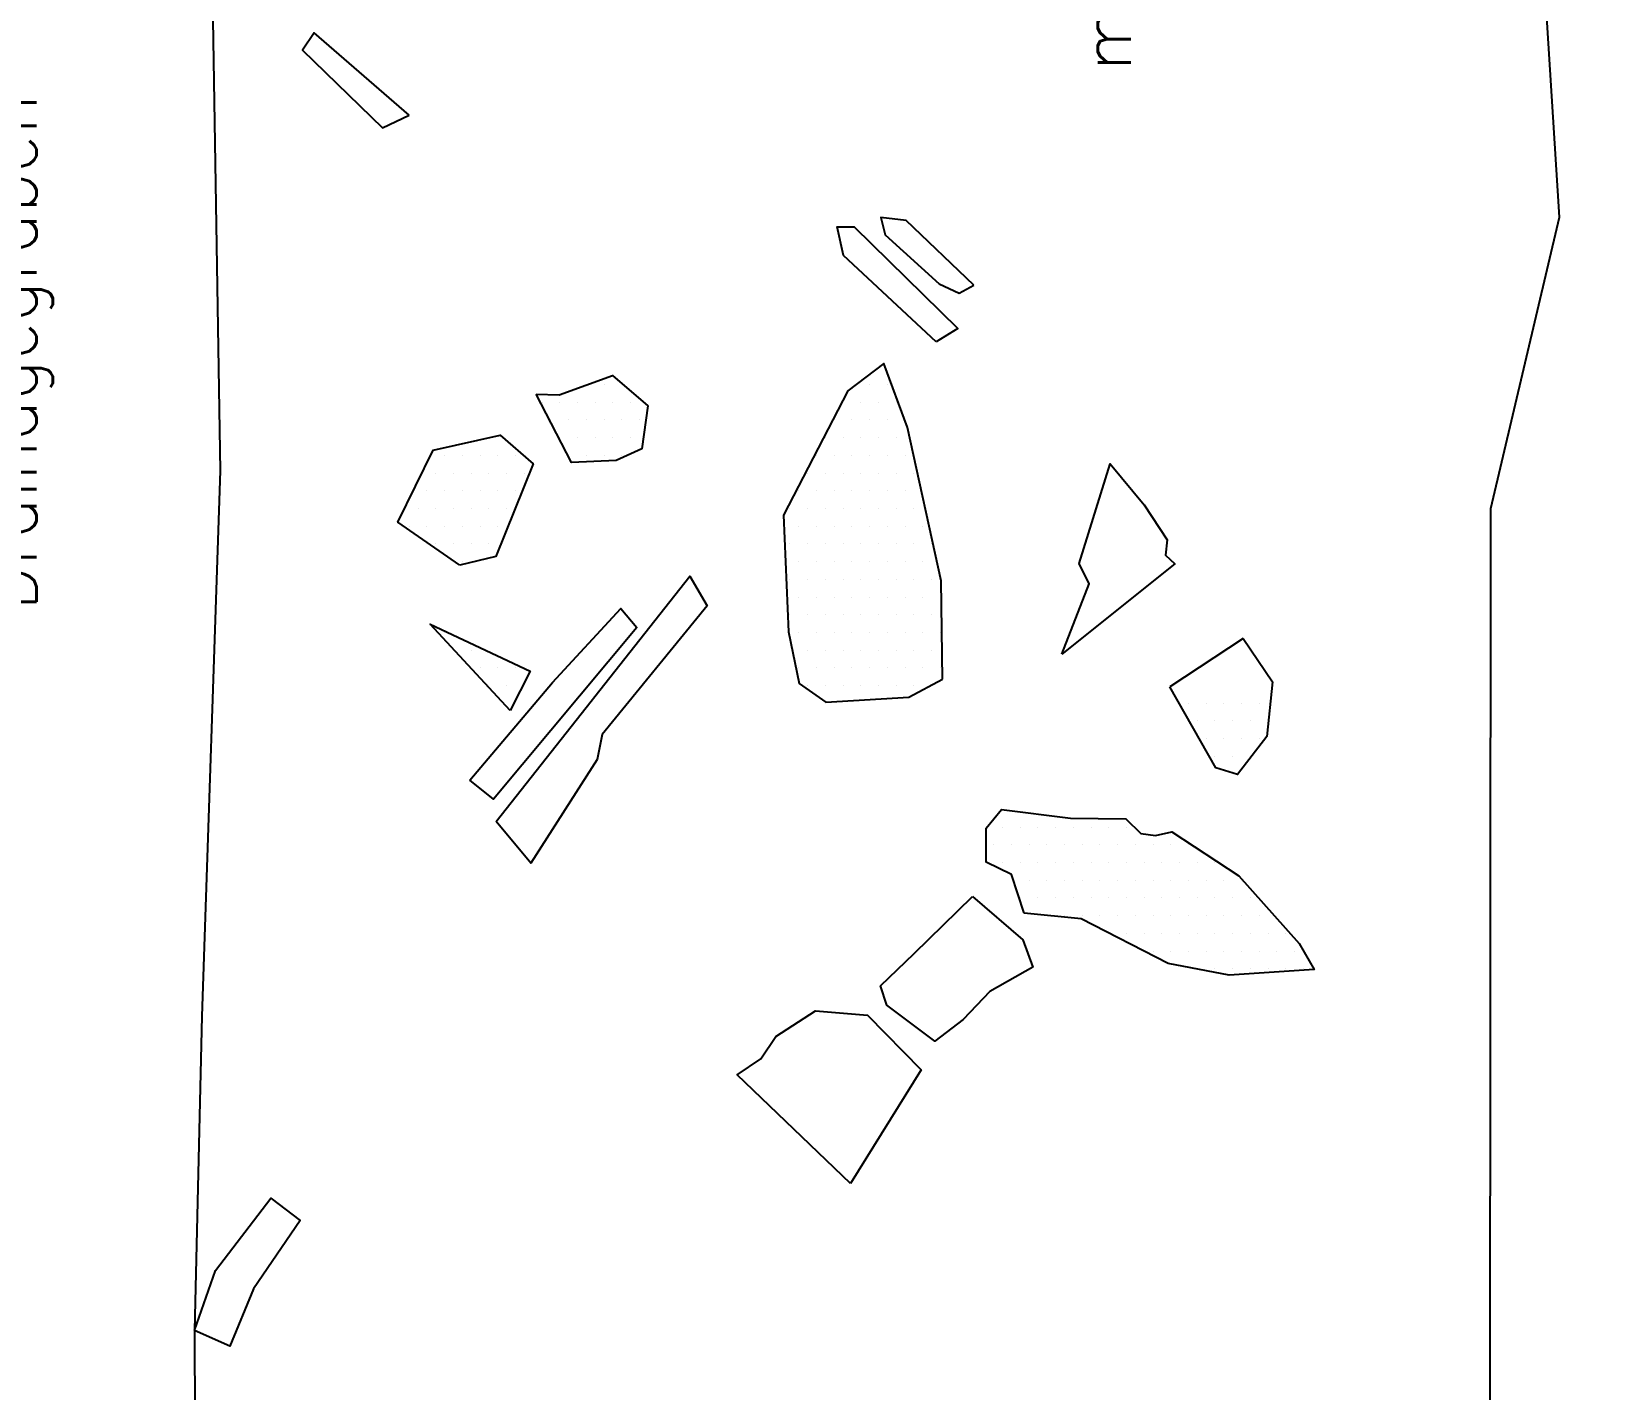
# Model space of a CAD drawing. Header units: metres. Extents: x -15 to -9.6, y -12.24 to -6.59.
# Drawn here: x -10.723 to -9.604, y -11.197 to -10.238 of the extents above; entities that cross this region are included whole.
import ezdxf

# ---------------------------------------------------------------- set-up
doc = ezdxf.new("R2010")
doc.units = ezdxf.units.M
doc.header["$LTSCALE"] = 25
doc.header["$MEASUREMENT"] = 0
doc.linetypes.add('STRICHPUNKTX2', pattern=[2, 1, -0.5, 0, -0.5])
doc.layers.get('0').update_dxf_attribs({"linetype": 'CONTINUOUS'})
for name, color, linetype in [('BEFUND', 1, 'CONTINUOUS'), ('BEFUNDSCHRAFF', 1, 'CONTINUOUS'), ('GRABUNGSGRENZE', 3, 'STRICHPUNKTX2'), ('STEINE', 4, 'CONTINUOUS'), ('STEINESCHRAFF', 4, 'CONTINUOUS')]:
    doc.layers.add(name, color=color, linetype=linetype)
doc.styles.get("Standard").update_dxf_attribs({"font": 'txt.shx'})

# ---------------------------------------------------------------- blocks, each defined once
blk = doc.blocks.new('*X7')
at = {"color": 0}
for p, q in [((-990.625, -1071.25), (-990.625, -1071.25)), ((-989.375, -1071.25), (-989.375, -1071.25)), ((-988.125, -1071.25), (-988.125, -1071.25)), ((-986.875, -1071.25), (-986.875, -1071.25)), ((-985.625, -1071.25), (-985.625, -1071.25)), ((-990, -1072.5), (-990, -1072.5)), ((-988.75, -1072.5), (-988.75, -1072.5)), ((-987.5, -1072.5), (-987.5, -1072.5)), ((-986.25, -1072.5), (-986.25, -1072.5)), ((-985, -1072.5), (-985, -1072.5)), ((-989.375, -1073.75), (-989.375, -1073.75)), ((-988.125, -1073.75), (-988.125, -1073.75)), ((-986.875, -1073.75), (-986.875, -1073.75)), ((-985.625, -1073.75), (-985.625, -1073.75)), ((-988.75, -1075), (-988.75, -1075)), ((-987.5, -1075), (-987.5, -1075)), ((-986.25, -1075), (-986.25, -1075)), ((-1003.75, -1080), (-1003.75, -1080)), ((-1002.5, -1080), (-1002.5, -1080)), ((-1001.25, -1080), (-1001.25, -1080)), ((-1000, -1080), (-1000, -1080)), ((-998.75, -1080), (-998.75, -1080)), ((-997.5, -1080), (-997.5, -1080)), ((-996.25, -1080), (-996.25, -1080)), ((-995, -1080), (-995, -1080)), ((-1004.375, -1081.25), (-1004.375, -1081.25)), ((-1003.125, -1081.25), (-1003.125, -1081.25)), ((-1001.875, -1081.25), (-1001.875, -1081.25)), ((-1000.625, -1081.25), (-1000.625, -1081.25)), ((-999.375, -1081.25), (-999.375, -1081.25)), ((-998.125, -1081.25), (-998.125, -1081.25)), ((-996.875, -1081.25), (-996.875, -1081.25)), ((-995.625, -1081.25), (-995.625, -1081.25)), ((-994.375, -1081.25), (-994.375, -1081.25)), ((-993.125, -1081.25), (-993.125, -1081.25)), ((-991.875, -1081.25), (-991.875, -1081.25)), ((-990.625, -1081.25), (-990.625, -1081.25)), ((-1003.75, -1082.5), (-1003.75, -1082.5)), ((-1002.5, -1082.5), (-1002.5, -1082.5)), ((-1001.25, -1082.5), (-1001.25, -1082.5)), ((-1000, -1082.5), (-1000, -1082.5)), ((-998.75, -1082.5), (-998.75, -1082.5)), ((-997.5, -1082.5), (-997.5, -1082.5)), ((-996.25, -1082.5), (-996.25, -1082.5)), ((-995, -1082.5), (-995, -1082.5)), ((-993.75, -1082.5), (-993.75, -1082.5)), ((-992.5, -1082.5), (-992.5, -1082.5)), ((-991.25, -1082.5), (-991.25, -1082.5)), ((-990, -1082.5), (-990, -1082.5)), ((-988.75, -1082.5), (-988.75, -1082.5)), ((-1001.875, -1083.75), (-1001.875, -1083.75)), ((-1000.625, -1083.75), (-1000.625, -1083.75)), ((-999.375, -1083.75), (-999.375, -1083.75)), ((-998.125, -1083.75), (-998.125, -1083.75)), ((-996.875, -1083.75), (-996.875, -1083.75)), ((-995.625, -1083.75), (-995.625, -1083.75)), ((-994.375, -1083.75), (-994.375, -1083.75)), ((-993.125, -1083.75), (-993.125, -1083.75)), ((-991.875, -1083.75), (-991.875, -1083.75)), ((-990.625, -1083.75), (-990.625, -1083.75)), ((-989.375, -1083.75), (-989.375, -1083.75)), ((-988.125, -1083.75), (-988.125, -1083.75)), ((-986.875, -1083.75), (-986.875, -1083.75)), ((-1002.5, -1085), (-1002.5, -1085)), ((-1001.25, -1085), (-1001.25, -1085)), ((-1000, -1085), (-1000, -1085)), ((-998.75, -1085), (-998.75, -1085)), ((-997.5, -1085), (-997.5, -1085)), ((-996.25, -1085), (-996.25, -1085)), ((-995, -1085), (-995, -1085)), ((-993.75, -1085), (-993.75, -1085)), ((-992.5, -1085), (-992.5, -1085)), ((-991.25, -1085), (-991.25, -1085)), ((-990, -1085), (-990, -1085)), ((-988.75, -1085), (-988.75, -1085)), ((-987.5, -1085), (-987.5, -1085)), ((-986.25, -1085), (-986.25, -1085)), ((-999.375, -1086.25), (-999.375, -1086.25)), ((-998.125, -1086.25), (-998.125, -1086.25)), ((-996.875, -1086.25), (-996.875, -1086.25)), ((-995.625, -1086.25), (-995.625, -1086.25)), ((-994.375, -1086.25), (-994.375, -1086.25)), ((-993.125, -1086.25), (-993.125, -1086.25)), ((-991.875, -1086.25), (-991.875, -1086.25)), ((-990.625, -1086.25), (-990.625, -1086.25)), ((-989.375, -1086.25), (-989.375, -1086.25)), ((-988.125, -1086.25), (-988.125, -1086.25)), ((-986.875, -1086.25), (-986.875, -1086.25)), ((-985.625, -1086.25), (-985.625, -1086.25)), ((-995, -1087.5), (-995, -1087.5)), ((-993.75, -1087.5), (-993.75, -1087.5)), ((-992.5, -1087.5), (-992.5, -1087.5)), ((-991.25, -1087.5), (-991.25, -1087.5)), ((-990, -1087.5), (-990, -1087.5)), ((-988.75, -1087.5), (-988.75, -1087.5)), ((-987.5, -1087.5), (-987.5, -1087.5)), ((-986.25, -1087.5), (-986.25, -1087.5)), ((-985, -1087.5), (-985, -1087.5)), ((-983.75, -1087.5), (-983.75, -1087.5)), ((-993.125, -1088.75), (-993.125, -1088.75)), ((-991.875, -1088.75), (-991.875, -1088.75)), ((-990.625, -1088.75), (-990.625, -1088.75)), ((-989.375, -1088.75), (-989.375, -1088.75)), ((-988.125, -1088.75), (-988.125, -1088.75)), ((-986.875, -1088.75), (-986.875, -1088.75)), ((-985.625, -1088.75), (-985.625, -1088.75)), ((-984.375, -1088.75), (-984.375, -1088.75)), ((-983.125, -1088.75), (-983.125, -1088.75)), ((-990, -1090), (-990, -1090)), ((-988.75, -1090), (-988.75, -1090)), ((-987.5, -1090), (-987.5, -1090)), ((-986.25, -1090), (-986.25, -1090)), ((-985, -1090), (-985, -1090)), ((-983.75, -1090), (-983.75, -1090)), ((-982.5, -1090), (-982.5, -1090))]:
    blk.add_line(p, q, dxfattribs=at)
blk = doc.blocks.new('*X8')
at = {"color": 0}
for p, q in [((-1013.125, -1048.75), (-1013.125, -1048.75)), ((-1011.875, -1048.75), (-1011.875, -1048.75)), ((-1015, -1050), (-1015, -1050)), ((-1013.75, -1050), (-1013.75, -1050)), ((-1012.5, -1050), (-1012.5, -1050)), ((-1011.25, -1050), (-1011.25, -1050)), ((-1015.625, -1051.25), (-1015.625, -1051.25)), ((-1014.375, -1051.25), (-1014.375, -1051.25)), ((-1013.125, -1051.25), (-1013.125, -1051.25)), ((-1011.875, -1051.25), (-1011.875, -1051.25)), ((-1016.25, -1052.5), (-1016.25, -1052.5)), ((-1015, -1052.5), (-1015, -1052.5)), ((-1013.75, -1052.5), (-1013.75, -1052.5)), ((-1012.5, -1052.5), (-1012.5, -1052.5)), ((-1011.25, -1052.5), (-1011.25, -1052.5)), ((-1016.875, -1053.75), (-1016.875, -1053.75)), ((-1015.625, -1053.75), (-1015.625, -1053.75)), ((-1014.375, -1053.75), (-1014.375, -1053.75)), ((-1013.125, -1053.75), (-1013.125, -1053.75)), ((-1011.875, -1053.75), (-1011.875, -1053.75)), ((-1010.625, -1053.75), (-1010.625, -1053.75)), ((-1017.5, -1055), (-1017.5, -1055)), ((-1016.25, -1055), (-1016.25, -1055)), ((-1015, -1055), (-1015, -1055)), ((-1013.75, -1055), (-1013.75, -1055)), ((-1012.5, -1055), (-1012.5, -1055)), ((-1011.25, -1055), (-1011.25, -1055)), ((-1010, -1055), (-1010, -1055)), ((-1018.125, -1056.25), (-1018.125, -1056.25)), ((-1016.875, -1056.25), (-1016.875, -1056.25)), ((-1015.625, -1056.25), (-1015.625, -1056.25)), ((-1014.375, -1056.25), (-1014.375, -1056.25)), ((-1013.125, -1056.25), (-1013.125, -1056.25)), ((-1011.875, -1056.25), (-1011.875, -1056.25)), ((-1010.625, -1056.25), (-1010.625, -1056.25)), ((-1018.75, -1057.5), (-1018.75, -1057.5)), ((-1017.5, -1057.5), (-1017.5, -1057.5)), ((-1016.25, -1057.5), (-1016.25, -1057.5)), ((-1015, -1057.5), (-1015, -1057.5)), ((-1013.75, -1057.5), (-1013.75, -1057.5)), ((-1012.5, -1057.5), (-1012.5, -1057.5)), ((-1011.25, -1057.5), (-1011.25, -1057.5)), ((-1010, -1057.5), (-1010, -1057.5)), ((-1018.125, -1058.75), (-1018.125, -1058.75)), ((-1016.875, -1058.75), (-1016.875, -1058.75)), ((-1015.625, -1058.75), (-1015.625, -1058.75)), ((-1014.375, -1058.75), (-1014.375, -1058.75)), ((-1013.125, -1058.75), (-1013.125, -1058.75)), ((-1011.875, -1058.75), (-1011.875, -1058.75)), ((-1010.625, -1058.75), (-1010.625, -1058.75)), ((-1009.375, -1058.75), (-1009.375, -1058.75)), ((-1018.75, -1060), (-1018.75, -1060)), ((-1017.5, -1060), (-1017.5, -1060)), ((-1016.25, -1060), (-1016.25, -1060)), ((-1015, -1060), (-1015, -1060)), ((-1013.75, -1060), (-1013.75, -1060)), ((-1012.5, -1060), (-1012.5, -1060)), ((-1011.25, -1060), (-1011.25, -1060)), ((-1010, -1060), (-1010, -1060)), ((-1008.75, -1060), (-1008.75, -1060)), ((-1018.125, -1061.25), (-1018.125, -1061.25)), ((-1016.875, -1061.25), (-1016.875, -1061.25)), ((-1015.625, -1061.25), (-1015.625, -1061.25)), ((-1014.375, -1061.25), (-1014.375, -1061.25)), ((-1013.125, -1061.25), (-1013.125, -1061.25)), ((-1011.875, -1061.25), (-1011.875, -1061.25)), ((-1010.625, -1061.25), (-1010.625, -1061.25)), ((-1009.375, -1061.25), (-1009.375, -1061.25)), ((-1018.75, -1062.5), (-1018.75, -1062.5)), ((-1017.5, -1062.5), (-1017.5, -1062.5)), ((-1016.25, -1062.5), (-1016.25, -1062.5)), ((-1015, -1062.5), (-1015, -1062.5)), ((-1013.75, -1062.5), (-1013.75, -1062.5)), ((-1012.5, -1062.5), (-1012.5, -1062.5)), ((-1011.25, -1062.5), (-1011.25, -1062.5)), ((-1010, -1062.5), (-1010, -1062.5)), ((-1008.75, -1062.5), (-1008.75, -1062.5)), ((-1018.125, -1063.75), (-1018.125, -1063.75)), ((-1016.875, -1063.75), (-1016.875, -1063.75)), ((-1015.625, -1063.75), (-1015.625, -1063.75)), ((-1014.375, -1063.75), (-1014.375, -1063.75)), ((-1013.125, -1063.75), (-1013.125, -1063.75)), ((-1011.875, -1063.75), (-1011.875, -1063.75)), ((-1010.625, -1063.75), (-1010.625, -1063.75)), ((-1009.375, -1063.75), (-1009.375, -1063.75)), ((-1008.125, -1063.75), (-1008.125, -1063.75)), ((-1018.75, -1065), (-1018.75, -1065)), ((-1017.5, -1065), (-1017.5, -1065)), ((-1016.25, -1065), (-1016.25, -1065)), ((-1015, -1065), (-1015, -1065)), ((-1013.75, -1065), (-1013.75, -1065)), ((-1012.5, -1065), (-1012.5, -1065)), ((-1011.25, -1065), (-1011.25, -1065)), ((-1010, -1065), (-1010, -1065)), ((-1008.75, -1065), (-1008.75, -1065)), ((-1018.125, -1066.25), (-1018.125, -1066.25)), ((-1016.875, -1066.25), (-1016.875, -1066.25)), ((-1015.625, -1066.25), (-1015.625, -1066.25)), ((-1014.375, -1066.25), (-1014.375, -1066.25)), ((-1013.125, -1066.25), (-1013.125, -1066.25)), ((-1011.875, -1066.25), (-1011.875, -1066.25)), ((-1010.625, -1066.25), (-1010.625, -1066.25)), ((-1009.375, -1066.25), (-1009.375, -1066.25)), ((-1008.125, -1066.25), (-1008.125, -1066.25)), ((-1017.5, -1067.5), (-1017.5, -1067.5)), ((-1016.25, -1067.5), (-1016.25, -1067.5)), ((-1015, -1067.5), (-1015, -1067.5)), ((-1013.75, -1067.5), (-1013.75, -1067.5)), ((-1012.5, -1067.5), (-1012.5, -1067.5)), ((-1011.25, -1067.5), (-1011.25, -1067.5)), ((-1010, -1067.5), (-1010, -1067.5)), ((-1008.75, -1067.5), (-1008.75, -1067.5)), ((-1018.125, -1068.75), (-1018.125, -1068.75)), ((-1016.875, -1068.75), (-1016.875, -1068.75)), ((-1015.625, -1068.75), (-1015.625, -1068.75)), ((-1014.375, -1068.75), (-1014.375, -1068.75)), ((-1013.125, -1068.75), (-1013.125, -1068.75)), ((-1011.875, -1068.75), (-1011.875, -1068.75)), ((-1010.625, -1068.75), (-1010.625, -1068.75)), ((-1009.375, -1068.75), (-1009.375, -1068.75)), ((-1008.125, -1068.75), (-1008.125, -1068.75)), ((-1017.5, -1070), (-1017.5, -1070)), ((-1016.25, -1070), (-1016.25, -1070)), ((-1015, -1070), (-1015, -1070)), ((-1013.75, -1070), (-1013.75, -1070)), ((-1012.5, -1070), (-1012.5, -1070)), ((-1011.25, -1070), (-1011.25, -1070)), ((-1010, -1070), (-1010, -1070))]:
    blk.add_line(p, q, dxfattribs=at)
blk = doc.blocks.new('*X11')
at = {"color": 0}
for p, q in [((-1031.875, -1048.75), (-1031.875, -1048.75)), ((-1030.625, -1048.75), (-1030.625, -1048.75)), ((-1036.25, -1050), (-1036.25, -1050)), ((-1035, -1050), (-1035, -1050)), ((-1033.75, -1050), (-1033.75, -1050)), ((-1032.5, -1050), (-1032.5, -1050)), ((-1031.25, -1050), (-1031.25, -1050)), ((-1030, -1050), (-1030, -1050)), ((-1035.625, -1051.25), (-1035.625, -1051.25)), ((-1034.375, -1051.25), (-1034.375, -1051.25)), ((-1033.125, -1051.25), (-1033.125, -1051.25)), ((-1031.875, -1051.25), (-1031.875, -1051.25)), ((-1030.625, -1051.25), (-1030.625, -1051.25)), ((-1029.375, -1051.25), (-1029.375, -1051.25)), ((-1040, -1052.5), (-1040, -1052.5)), ((-1035, -1052.5), (-1035, -1052.5)), ((-1033.75, -1052.5), (-1033.75, -1052.5)), ((-1032.5, -1052.5), (-1032.5, -1052.5)), ((-1031.25, -1052.5), (-1031.25, -1052.5)), ((-1030, -1052.5), (-1030, -1052.5)), ((-1043.125, -1053.75), (-1043.125, -1053.75)), ((-1041.875, -1053.75), (-1041.875, -1053.75)), ((-1040.625, -1053.75), (-1040.625, -1053.75)), ((-1039.375, -1053.75), (-1039.375, -1053.75)), ((-1038.125, -1053.75), (-1038.125, -1053.75)), ((-1034.375, -1053.75), (-1034.375, -1053.75)), ((-1033.125, -1053.75), (-1033.125, -1053.75)), ((-1031.875, -1053.75), (-1031.875, -1053.75)), ((-1030.625, -1053.75), (-1030.625, -1053.75)), ((-1043.75, -1055), (-1043.75, -1055)), ((-1042.5, -1055), (-1042.5, -1055)), ((-1041.25, -1055), (-1041.25, -1055)), ((-1040, -1055), (-1040, -1055)), ((-1038.75, -1055), (-1038.75, -1055)), ((-1037.5, -1055), (-1037.5, -1055)), ((-1044.375, -1056.25), (-1044.375, -1056.25)), ((-1043.125, -1056.25), (-1043.125, -1056.25)), ((-1041.875, -1056.25), (-1041.875, -1056.25)), ((-1040.625, -1056.25), (-1040.625, -1056.25)), ((-1039.375, -1056.25), (-1039.375, -1056.25)), ((-1038.125, -1056.25), (-1038.125, -1056.25)), ((-1045, -1057.5), (-1045, -1057.5)), ((-1043.75, -1057.5), (-1043.75, -1057.5)), ((-1042.5, -1057.5), (-1042.5, -1057.5)), ((-1041.25, -1057.5), (-1041.25, -1057.5)), ((-1040, -1057.5), (-1040, -1057.5)), ((-1038.75, -1057.5), (-1038.75, -1057.5)), ((-1045.625, -1058.75), (-1045.625, -1058.75)), ((-1044.375, -1058.75), (-1044.375, -1058.75)), ((-1043.125, -1058.75), (-1043.125, -1058.75)), ((-1041.875, -1058.75), (-1041.875, -1058.75)), ((-1040.625, -1058.75), (-1040.625, -1058.75)), ((-1039.375, -1058.75), (-1039.375, -1058.75)), ((-1043.75, -1060), (-1043.75, -1060)), ((-1042.5, -1060), (-1042.5, -1060)), ((-1041.25, -1060), (-1041.25, -1060)), ((-1040, -1060), (-1040, -1060)), ((-1041.875, -1061.25), (-1041.875, -1061.25)), ((-1043.125, -1066.25), (-1043.125, -1066.25)), ((-1041.25, -1067.5), (-1041.25, -1067.5)), ((-1040.625, -1068.75), (-1040.625, -1068.75)), ((-1039.375, -1068.75), (-1039.375, -1068.75)), ((-1038.125, -1068.75), (-1038.125, -1068.75)), ((-1040, -1070), (-1040, -1070)), ((-1038.75, -1070), (-1038.75, -1070))]:
    blk.add_line(p, q, dxfattribs=at)

msp = doc.modelspace()

# ---------------------------------------------------------------- linework, layer by layer
at = {"layer": 'BEFUND'}
msp.add_lwpolyline([(-10.5384, -8.8), (-10.5509, -9.1255), (-10.5679, -9.421), (-10.5609, -9.6023), (-10.5783, -9.8055), (-10.5886, -9.9019), (-10.5963, -10.0741), (-10.5949, -10.23), (-10.5896, -10.5484), (-10.6026, -10.9334), (-10.6079, -11.1553), (-10.6066, -11.4742)], dxfattribs=at)
at = {"layer": 'GRABUNGSGRENZE', "flags": 128}
msp.add_lwpolyline([(-12.522, -10.9584), (-11.4157, -11.567), (-10.9786, -11.7989), (-10.4202, -11.9913), (-10.2622, -12.0143), (-9.9638, -12.1867), (-9.6937, -12.2387), (-9.6928, -10.5751), (-9.6444, -10.3694), (-9.6594, -10.1302), (-9.6735, -10.0073), (-9.6195, -9.7905), (-9.6035, -9.4889), (-9.615, -9.2954), (-12.4642, -7.8271)], dxfattribs=at)
at = {"layer": 'STEINE'}
for points in [[(-10.4563, -10.2972), (-10.5233, -10.2392), (-10.5315, -10.2514), (-10.4751, -10.3063), (-10.4563, -10.2972)], [(-10.0578, -10.4173), (-10.1055, -10.3716), (-10.1233, -10.3695), (-10.1202, -10.3817), (-10.0822, -10.4163), (-10.068, -10.4229), (-10.0578, -10.4173)], [(-10.0842, -10.4574), (-10.1497, -10.3964), (-10.1543, -10.3761), (-10.1421, -10.3761), (-10.069, -10.4478), (-10.0842, -10.4574)], [(-10.0799, -10.6956), (-10.0808, -10.626), (-10.1046, -10.5178), (-10.1213, -10.4726), (-10.1467, -10.4919), (-10.192, -10.5797), (-10.1885, -10.662), (-10.1809, -10.6986), (-10.1621, -10.7118), (-10.1037, -10.7083), (-10.0799, -10.6956)], [(-10.3666, -10.4943), (-10.3504, -10.4948), (-10.3128, -10.4811), (-10.2879, -10.5025), (-10.292, -10.5329), (-10.3103, -10.541), (-10.3418, -10.5425), (-10.3666, -10.4943)], [(-10.4206, -10.6151), (-10.4642, -10.5846), (-10.4393, -10.5338), (-10.392, -10.5232), (-10.3687, -10.5435), (-10.3952, -10.609), (-10.4206, -10.6151)], [(-9.9955, -10.6779), (-9.9762, -10.6282), (-9.9833, -10.6139), (-9.9614, -10.5434), (-9.9376, -10.5723), (-9.9213, -10.5972), (-9.9224, -10.6079), (-9.9158, -10.614), (-9.9955, -10.6779)], [(-10.3948, -10.7959), (-10.2581, -10.6228), (-10.2459, -10.6437), (-10.3201, -10.7345), (-10.3237, -10.7523), (-10.3705, -10.8254), (-10.3948, -10.7959)], [(-10.4136, -10.7669), (-10.3551, -10.6979), (-10.3068, -10.6457), (-10.2957, -10.6589), (-10.3968, -10.7802), (-10.4136, -10.7669)], [(-10.3851, -10.7177), (-10.4414, -10.6567), (-10.3708, -10.6898), (-10.3851, -10.7177)], [(-9.8676, -10.6668), (-9.8468, -10.6973), (-9.8509, -10.7359), (-9.8717, -10.7628), (-9.8869, -10.7582), (-9.9194, -10.7008)], [(-9.8676, -10.6668), (-9.9194, -10.7008)], [(-10.0221, -10.8607), (-10.0312, -10.8333), (-10.049, -10.8246), (-10.049, -10.8008), (-10.0383, -10.7876), (-9.9895, -10.7937), (-9.9504, -10.7942), (-9.9398, -10.8044), (-9.9296, -10.8059), (-9.918, -10.8034), (-9.8707, -10.8344), (-9.8281, -10.8822), (-9.8175, -10.9005), (-9.8774, -10.9045), (-9.9206, -10.8963), (-9.982, -10.8648), (-10.0221, -10.8607)], [(-10.0587, -10.849), (-10.0231, -10.8795), (-10.016, -10.8988), (-10.0465, -10.916), (-10.0653, -10.9358), (-10.0852, -10.951), (-10.1192, -10.9256), (-10.1237, -10.9119), (-10.0998, -10.8891), (-10.0587, -10.849)], [(-10.1447, -11.0516), (-10.2248, -10.9748), (-10.2081, -10.9636), (-10.1974, -10.9479), (-10.1694, -10.9296), (-10.1329, -10.9327), (-10.0948, -10.9714), (-10.1447, -11.0516)], [(-10.6079, -11.1553), (-10.5931, -11.1131), (-10.554, -11.0619), (-10.5332, -11.0776), (-10.5662, -11.1259), (-10.583, -11.1665), (-10.6079, -11.1553)]]:
    msp.add_lwpolyline(points, dxfattribs=at)

# ---------------------------------------------------------------- block references
at = {"layer": 'STEINESCHRAFF', "xscale": 0.01, "yscale": 0.01, "zscale": 0.01}
for name in ['*X11', '*X8', '*X7']:
    msp.add_blockref(name, (0, 0), dxfattribs=at)

# ---------------------------------------------------------------- texts
at = {"layer": 'BEFUNDSCHRAFF'}
for s, p in [('moderne St”rung', (-9.9469, -10.2661)), ('Drainagegraben', (-10.7194, -10.6469))]:
    msp.add_text(s, height=0.035, rotation=90, dxfattribs=at).set_placement(p)

doc.saveas('drawing.dxf')
